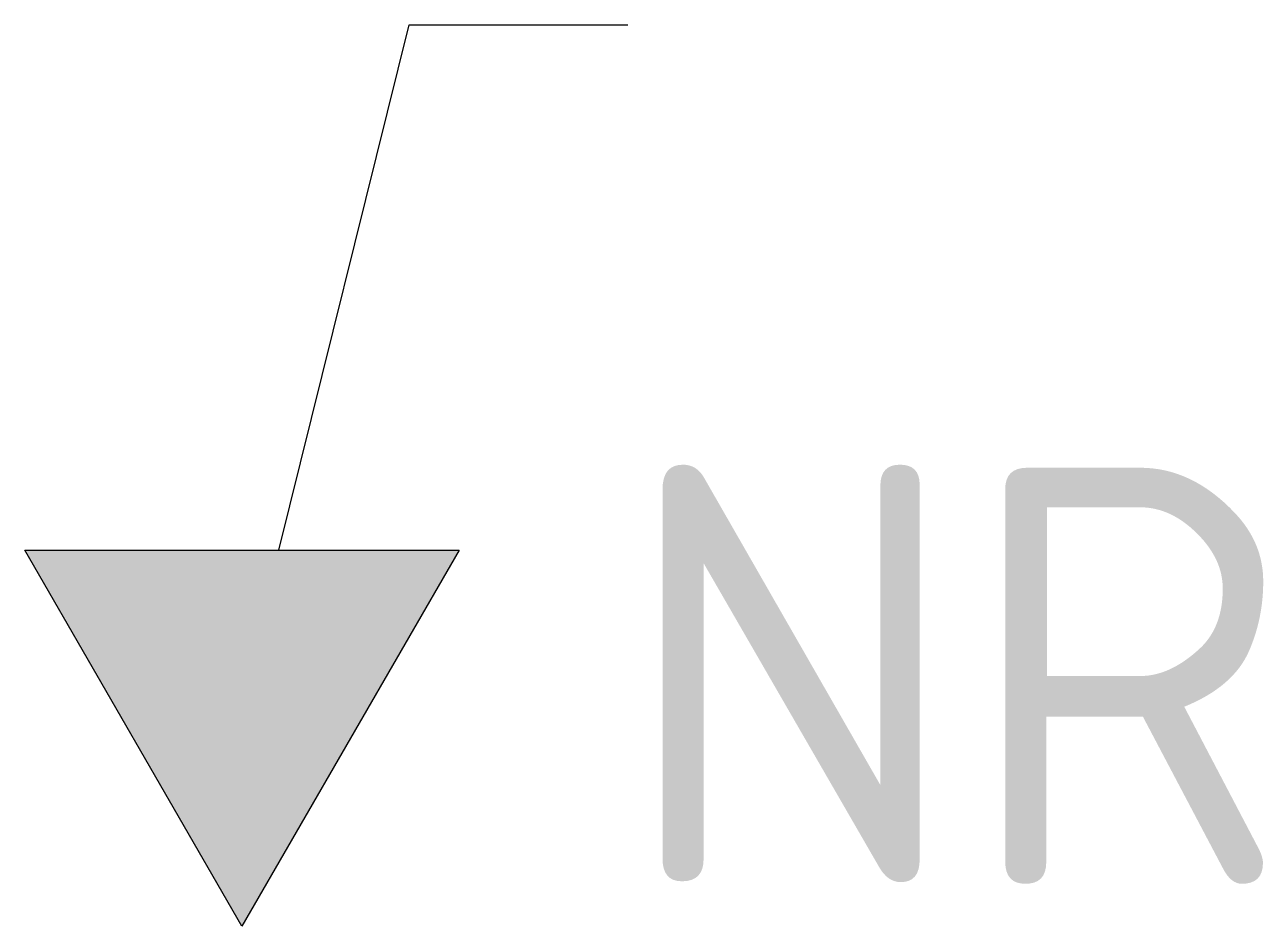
# Model space of a CAD drawing. Extents: x -1.3 to 6.11, y -1.5 to 3.9.
import ezdxf

# ---------------------------------------------------------------- set-up
doc = ezdxf.new("R2010")
doc.units = 0
doc.header["$LTSCALE"] = 0.2
doc.styles.add('NLCS-ISO', font='NLCS-ISO.ttf')

msp = doc.modelspace()

# ---------------------------------------------------------------- hatches: boundary and pattern name
at = {"linetype": 'Continuous'}
msp.add_hatch(color=256, dxfattribs=at).paths.add_polyline_path([(1.299, 0.75), (-1.299, 0.75), (0, -1.5)])

# ---------------------------------------------------------------- linework, layer by layer
at = {"color": 0, "linetype": 'Continuous'}
for p, q in [((0.2198, 0.75), (1, 3.8953)), ((1, 3.8953), (2.3079, 3.8953)), ((0, -1.5), (-1.299, 0.75)), ((-1.299, 0.75), (1.299, 0.75)), ((1.299, 0.75), (0, -1.5))]:
    msp.add_line(p, q, dxfattribs=at)

# ---------------------------------------------------------------- texts
at = {"style": 'NLCS-ISO'}
msp.add_attdef('NR', (2.26, -1.2459), '', height=2.5, dxfattribs=at)

doc.saveas('drawing.dxf')
